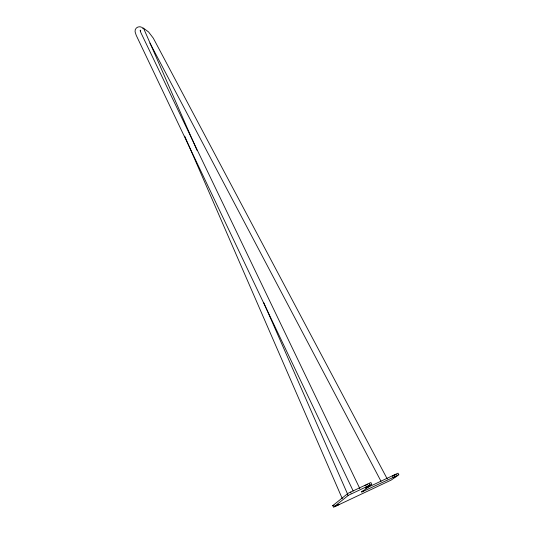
<?xml version="1.0" encoding="UTF-8"?>
<svg xmlns="http://www.w3.org/2000/svg" width="534" height="534" viewBox="0 0 534 534"><rect width="100%" height="100%" fill="white"/><g stroke="black" fill="none" stroke-linecap="round" stroke-linejoin="round"><path stroke-width="0.8" d="M140.502 31.166L140.669 30.131L140.462 31.466L140.175 30.565L140.869 32.641L359.829 488.617M371.43 483.804L370.923 482.562L370.336 482.749L348.034 493.323L332.695 505.685L334.171 505.151M361.765 492.028L398.918 474.773L391.175 480.073L333.456 507.273L348.508 495.232L371.811 484.238L361.765 492.028L361.498 491.487M364.829 485.673L367.746 484.204M392.323 476.141L393.057 475.707M394.893 474.973L395.233 474.719L394.693 474.906M367.132 484.685L367.619 484.411M393.838 475.534L394.426 475.233M393.645 475.4L394.199 475.133M365.717 488.376L397.209 473.518L398.104 473.211L398.531 474.386M392.797 476.028L393.284 475.807M364.969 485.706L365.389 485.533M141.991 27.374C138.753 25.498 134.428 27.962 135.082 31.846L136.217 35.311L353.201 491.02M142.718 27.641L148.572 31.967L153.311 38.168L387.29 479.018M149.947 43.087L381.002 481.254M396.662 474.412L397.203 475.46M369.341 483.877L369.902 484.992M362.993 490.325L363.26 490.859M350.511 492.048L351.072 493.182M347.521 494.384L348.075 495.519M335.105 506.005L335.359 506.532M332.762 505.618L333.269 506.679M197.019 150.321L143.813 28.849A2.657 1.622 -23.6 0 0 142.531 28.269M263.602 302.357L347.594 494.117M184.697 136.117L342.294 498.649M336.307 505.778L339.244 504.343L336.307 505.778M365.663 487.348L368.78 485.833L365.663 487.348M396.041 476.281L393.131 477.703L396.041 476.281"/></g></svg>
